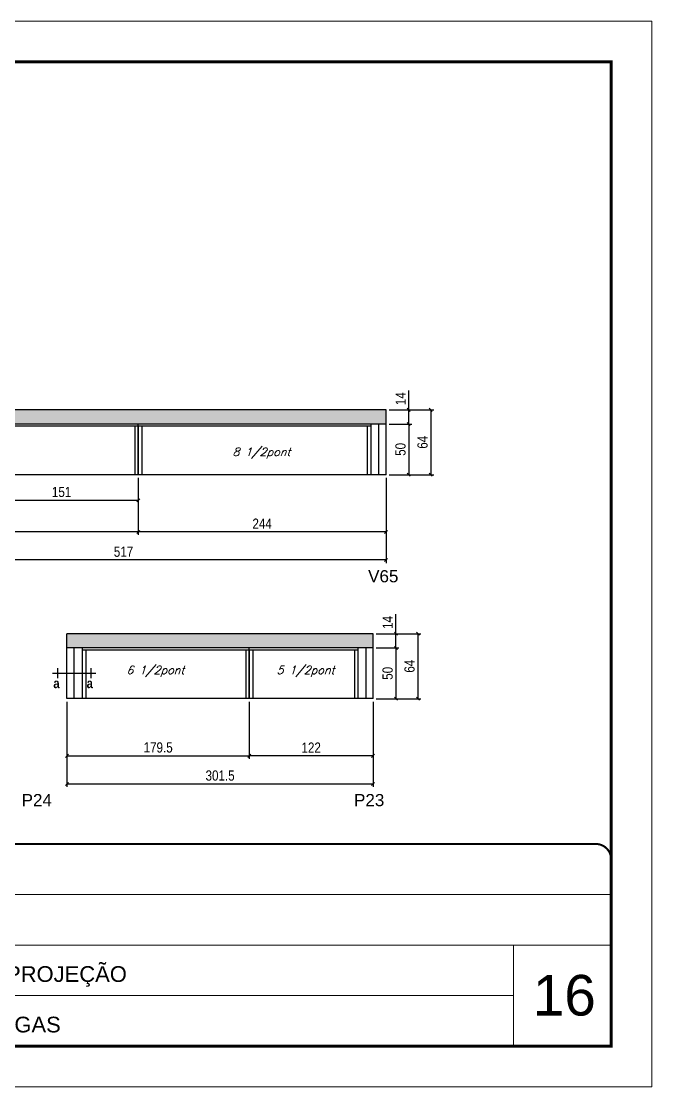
# Model space of a CAD drawing. Header units: millimetres. Extents: x 2921 to 9246, y 316 to 11751.
# Drawn here: x 8540 to 9161, y 6059 to 7109 of the extents above; entities that cross this region are included whole.
import ezdxf

# ---------------------------------------------------------------- set-up
doc = ezdxf.new("R2010")
doc.units = ezdxf.units.MM
doc.linetypes.add('CONTINUO', pattern=[0])
doc.linetypes.add('DASHED', pattern=[0.75, 0.5, -0.25])
for name, color, linetype in [('1', 3, 'Continuous'), ('5', 5, 'Continuous'), ('COTA', 241, 'Continuous'), ('detalhes', 4, 'Continuous'), ('NOMENCLATURA', 7, 'Continuous'), ('Painéis', 200, 'Continuous'), ('SARR_2.2x7', 40, 'Continuous'), ('SARR_3.5x7', 81, 'Continuous'), ('texto', 7, 'Continuous')]:
    doc.layers.add(name, color=color, linetype=linetype)
for name, color, linetype, lineweight in [('CARIMBO', 255, 'Continuous', 9), ('Folhas', 255, 'Continuous', 9), ('SARRAFO DE PRESSAO', 251, 'DASHED', 9)]:
    doc.layers.add(name, color=color, linetype=linetype, lineweight=lineweight)
doc.styles.add('arial', font='arial.ttf')
doc.styles.add('COTA TECNICA', font='techl___.ttf', dxfattribs={"height": 10})
doc.styles.add('COTA TECNICA-50', font='techl___.ttf', dxfattribs={"height": 10})
doc.styles.add('Romans', font='romans.shx')
doc.styles.get("Standard").update_dxf_attribs({"font": 'arial.ttf'})
doc.styles.add('TECNICA', font='techb___.ttf', dxfattribs={"height": 10})
doc.dimstyles.new('COTA PAINEL-50', dxfattribs={"dimtxt": 10, "dimasz": 3, "dimexe": 3, "dimexo": 3, "dimgap": 3, "dimtad": 1, "dimdec": 1, "dimzin": 12, "dimdsep": 46, "dimtxsty": 'COTA TECNICA-50', "dimblk1": 'OBLIQUE', "dimblk2": 'OBLIQUE', "dimsah": 1, "dimcen": 0.9, "dimclrd": 4, "dimclre": 4, "dimclrt": 240, "dimadec": 1, "dimazin": 3, "dimtfac": 1, "dimtdec": 1, "dimtmove": 0, "dimatfit": 3, "dimfxl": 1, "dimtolj": 1, "dimtzin": 12, "dimarcsym": 0})
doc.dimstyles.new('PAINEL', dxfattribs={"dimtxt": 10, "dimasz": 3, "dimexe": 3, "dimexo": 3, "dimgap": 3, "dimtad": 1, "dimdec": 1, "dimzin": 12, "dimdsep": 46, "dimtxsty": 'COTA TECNICA', "dimblk1": 'OBLIQUE', "dimblk2": 'OBLIQUE', "dimsah": 1, "dimcen": 0.9, "dimclrd": 4, "dimclre": 4, "dimclrt": 240, "dimadec": 1, "dimazin": 3, "dimtfac": 1, "dimtdec": 1, "dimtmove": 0, "dimatfit": 3, "dimfxl": 1, "dimtolj": 1, "dimtzin": 12, "dimarcsym": 0})

# ---------------------------------------------------------------- blocks, each defined once
blk = doc.blocks.new('9999999999')
at = {"color": 30, "linetype": 'CONTINUO'}
for p, q in [((98564.6, 34379.6), (99584, 34379.6)), ((98564.6, 34329.8), (99488, 34329.8)), ((99584, 34329.8), (99488, 34329.8)), ((99488, 34329.8), (99488, 34230.2)), ((98564.6, 34280), (99488, 34280))]:
    blk.add_line(p, q, dxfattribs=at)
at = {"color": 30, "linetype": 'CONTINUO', "const_width": 2}
blk.add_lwpolyline([(99584, 34230.2), (99584, 34414.4, 0.414214), (99569, 34429.4), (98229, 34429.4, 0.414214), (98214, 34414.4), (98214, 34245.2, 0.414214), (98229, 34230.2), (99584, 34230.2)], format="xyb", dxfattribs=at)
at = {"layer": 'Folhas'}
blk.add_lwpolyline([(98139, 34190.2), (99624, 34190.2), (99624, 35240.2), (98139, 35240.2)], close=True, dxfattribs=at)
at = {"layer": 'Folhas', "color": 30, "const_width": 3}
blk.add_lwpolyline([(98214, 34230.2), (99584, 34230.2), (99584, 35200.2), (98214, 35200.2)], close=True, dxfattribs=at)
at = {"color": 7, "linetype": 'Continuous', "ltscale": 5, "style": 'arial'}
for s, p in [('1° SUBSOLO - PROJEÇÃO', (98837.7, 34293.5)), ('LATERAL DE VIGAS', (98837.7, 34243.7))]:
    blk.add_text(s, height=15.483, dxfattribs=at).set_placement(p)
blk = doc.blocks.new('_Oblique')
at = {"layer": '1', "color": 0, "lineweight": -2}
blk.add_line((-0.5, -0.5), (0.5, 0.5), dxfattribs=at)
blk = doc.blocks.new('*D681')
at = {"layer": 'COTA', "color": 4, "linetype": 'ByBlock', "lineweight": -2, "transparency": 16777216}
for p, q in [((8764.8, 6438.2), (8764.8, 6381.9)), ((8886.8, 6438.2), (8886.8, 6381.9)), ((8886.8, 6384.9), (8764.8, 6384.9))]:
    blk.add_line(p, q, dxfattribs=at)
at = {"layer": 'Defpoints', "color": 0, "linetype": 'ByBlock', "transparency": 16777216}
for p in [(8764.8, 6441.2), (8886.8, 6441.2), (8764.8, 6384.9)]:
    blk.add_point(p, dxfattribs=at)
at = {"layer": 'COTA', "color": 4, "linetype": 'ByBlock', "lineweight": -2, "transparency": 16777216, "xscale": 3, "yscale": 3, "zscale": 3, "rotation": 180}
blk.add_blockref('_Oblique', (8764.8, 6384.9), dxfattribs=at)
at = {"layer": 'COTA', "color": 4, "linetype": 'ByBlock', "lineweight": -2, "transparency": 16777216, "xscale": 3, "yscale": 3, "zscale": 3}
blk.add_blockref('_Oblique', (8886.8, 6384.9), dxfattribs=at)
at = {"layer": 'COTA', "color": 240, "linetype": 'ByBlock', "transparency": 16777216, "insert": (8825.8, 6393), "char_height": 10, "width": 165.595, "attachment_point": 5, "style": 'COTA TECNICA'}
blk.add_mtext('\\A1;122 ', dxfattribs=at)
blk = doc.blocks.new('*D682')
at = {"layer": 'COTA', "color": 4, "lineweight": -2, "transparency": 16777216}
for p, q in [((8585.3, 6438.2), (8585.3, 6381.9)), ((8764.8, 6438.2), (8764.8, 6381.9)), ((8585.3, 6384.9), (8764.8, 6384.9))]:
    blk.add_line(p, q, dxfattribs=at)
at = {"layer": 'Defpoints', "color": 0, "transparency": 16777216}
for p in [(8585.3, 6441.2), (8764.8, 6441.2), (8764.8, 6384.9)]:
    blk.add_point(p, dxfattribs=at)
at = {"layer": 'COTA', "color": 4, "lineweight": -2, "transparency": 16777216, "xscale": 3, "yscale": 3, "zscale": 3, "rotation": 180}
blk.add_blockref('_Oblique', (8585.3, 6384.9), dxfattribs=at)
at = {"layer": 'COTA', "color": 4, "lineweight": -2, "transparency": 16777216, "xscale": 3, "yscale": 3, "zscale": 3}
blk.add_blockref('_Oblique', (8764.8, 6384.9), dxfattribs=at)
at = {"layer": 'COTA', "color": 240, "transparency": 16777216, "insert": (8675.1, 6393.1), "char_height": 10, "attachment_point": 5, "style": 'COTA TECNICA'}
blk.add_mtext('\\A1;179.5', dxfattribs=at)
blk = doc.blocks.new('*D683')
at = {"layer": 'Defpoints', "color": 0, "transparency": 16777216}
for p in [(8585.3, 6441.2), (8886.8, 6384.9), (8886.8, 6357.2)]:
    blk.add_point(p, dxfattribs=at)
at = {"layer": 'Painéis', "color": 4, "lineweight": -2, "transparency": 16777216}
for p, q in [((8585.3, 6438.2), (8585.3, 6354.2)), ((8886.8, 6381.9), (8886.8, 6354.2)), ((8585.3, 6357.2), (8886.8, 6357.2))]:
    blk.add_line(p, q, dxfattribs=at)
at = {"layer": 'Painéis', "color": 4, "lineweight": -2, "transparency": 16777216, "xscale": 3, "yscale": 3, "zscale": 3, "rotation": 180}
blk.add_blockref('_Oblique', (8585.3, 6357.2), dxfattribs=at)
at = {"layer": 'Painéis', "color": 4, "lineweight": -2, "transparency": 16777216, "xscale": 3, "yscale": 3, "zscale": 3}
blk.add_blockref('_Oblique', (8886.8, 6357.2), dxfattribs=at)
at = {"layer": 'Painéis', "color": 240, "lineweight": 5, "transparency": 16777216, "insert": (8736.1, 6365.4), "char_height": 10, "attachment_point": 5, "style": 'COTA TECNICA'}
blk.add_mtext('\\A1;301.5', dxfattribs=at)
blk = doc.blocks.new('*D684')
at = {"layer": 'COTA', "color": 4, "lineweight": -2, "transparency": 16777216}
for p, q in [((8889.8, 6491.2), (8912.2, 6491.2)), ((8909.2, 6491.2), (8909.2, 6441.2)), ((8889.8, 6441.2), (8912.2, 6441.2))]:
    blk.add_line(p, q, dxfattribs=at)
at = {"layer": 'Defpoints', "color": 0, "transparency": 16777216}
for p in [(8886.8, 6491.2), (8886.8, 6441.2), (8909.2, 6441.2)]:
    blk.add_point(p, dxfattribs=at)
at = {"layer": 'COTA', "color": 4, "lineweight": -2, "transparency": 16777216, "xscale": 3, "yscale": 3, "zscale": 3}
for p, rotation in [((8909.2, 6491.2), 90), ((8909.2, 6441.2), 270)]:
    blk.add_blockref('_Oblique', p, dxfattribs=dict(at, rotation=rotation))
at = {"layer": 'COTA', "color": 240, "transparency": 16777216, "insert": (8901.1, 6466.2), "char_height": 10, "attachment_point": 5, "rotation": 90, "style": 'COTA TECNICA-50'}
blk.add_mtext('\\A1;50', dxfattribs=at)
blk = doc.blocks.new('*D685')
at = {"layer": 'COTA', "color": 4, "lineweight": -2, "transparency": 16777216}
for p, q in [((8909.2, 6505.2), (8909.2, 6524.4)), ((8889.8, 6505.2), (8912.2, 6505.2)), ((8909.2, 6491.2), (8909.2, 6505.2)), ((8889.8, 6491.2), (8912.2, 6491.2))]:
    blk.add_line(p, q, dxfattribs=at)
at = {"layer": 'Defpoints', "color": 0, "transparency": 16777216}
for p in [(8886.8, 6505.2), (8909.2, 6505.2), (8886.8, 6491.2)]:
    blk.add_point(p, dxfattribs=at)
at = {"layer": 'COTA', "color": 4, "lineweight": -2, "transparency": 16777216, "xscale": 3, "yscale": 3, "zscale": 3}
for p, rotation in [((8909.2, 6505.2), 90), ((8909.2, 6491.2), 270)]:
    blk.add_blockref('_Oblique', p, dxfattribs=dict(at, rotation=rotation))
at = {"layer": 'COTA', "color": 240, "transparency": 16777216, "insert": (8901.2, 6516.3), "char_height": 10, "attachment_point": 5, "rotation": 90, "style": 'COTA TECNICA-50'}
blk.add_mtext('\\A1;14', dxfattribs=at)
blk = doc.blocks.new('*D686')
at = {"layer": 'COTA', "color": 4, "lineweight": -2, "transparency": 16777216}
for p, q in [((8889.8, 6505.2), (8933.9, 6505.2)), ((8930.9, 6505.2), (8930.9, 6441.2)), ((8889.8, 6441.2), (8933.9, 6441.2))]:
    blk.add_line(p, q, dxfattribs=at)
at = {"layer": 'Defpoints', "color": 0, "transparency": 16777216}
for p in [(8886.8, 6505.2), (8886.8, 6441.2), (8930.9, 6441.2)]:
    blk.add_point(p, dxfattribs=at)
at = {"layer": 'COTA', "color": 4, "lineweight": -2, "transparency": 16777216, "xscale": 3, "yscale": 3, "zscale": 3}
for p, rotation in [((8930.9, 6505.2), 90), ((8930.9, 6441.2), 270)]:
    blk.add_blockref('_Oblique', p, dxfattribs=dict(at, rotation=rotation))
at = {"layer": 'COTA', "color": 240, "transparency": 16777216, "insert": (8922.7, 6473.2), "char_height": 10, "attachment_point": 5, "rotation": 90, "style": 'COTA TECNICA-50'}
blk.add_mtext('\\A1;64', dxfattribs=at)
blk = doc.blocks.new('*D709')
at = {"layer": 'COTA', "color": 4, "linetype": 'ByBlock', "lineweight": -2, "transparency": 16777216}
for p, q in [((8655.5, 6658.9), (8655.5, 6602.6)), ((8899.5, 6658.9), (8899.5, 6602.6)), ((8899.5, 6605.6), (8655.5, 6605.6))]:
    blk.add_line(p, q, dxfattribs=at)
at = {"layer": 'Defpoints', "color": 0, "linetype": 'ByBlock', "transparency": 16777216}
for p in [(8655.5, 6661.9), (8899.5, 6661.9), (8655.5, 6605.6)]:
    blk.add_point(p, dxfattribs=at)
at = {"layer": 'COTA', "color": 4, "linetype": 'ByBlock', "lineweight": -2, "transparency": 16777216, "xscale": 3, "yscale": 3, "zscale": 3, "rotation": 180}
blk.add_blockref('_Oblique', (8655.5, 6605.6), dxfattribs=at)
at = {"layer": 'COTA', "color": 4, "linetype": 'ByBlock', "lineweight": -2, "transparency": 16777216, "xscale": 3, "yscale": 3, "zscale": 3}
blk.add_blockref('_Oblique', (8899.5, 6605.6), dxfattribs=at)
at = {"layer": 'COTA', "color": 240, "linetype": 'ByBlock', "transparency": 16777216, "insert": (8777.5, 6613.7), "char_height": 10, "attachment_point": 5, "style": 'COTA TECNICA'}
blk.add_mtext('\\A1;244', dxfattribs=at)
blk = doc.blocks.new('*D1128')
at = {"layer": 'COTA', "color": 4, "linetype": 'ByBlock', "lineweight": -2, "transparency": 16777216}
for p, q in [((8382.5, 6658.9), (8382.5, 6574.9)), ((8899.5, 6658.9), (8899.5, 6574.9)), ((8899.5, 6577.9), (8382.5, 6577.9))]:
    blk.add_line(p, q, dxfattribs=at)
at = {"layer": 'Defpoints', "color": 0, "linetype": 'ByBlock', "transparency": 16777216}
for p in [(8382.5, 6661.9), (8899.5, 6661.9), (8382.5, 6577.9)]:
    blk.add_point(p, dxfattribs=at)
at = {"layer": 'COTA', "color": 4, "linetype": 'ByBlock', "lineweight": -2, "transparency": 16777216, "xscale": 3, "yscale": 3, "zscale": 3, "rotation": 180}
blk.add_blockref('_Oblique', (8382.5, 6577.9), dxfattribs=at)
at = {"layer": 'COTA', "color": 4, "linetype": 'ByBlock', "lineweight": -2, "transparency": 16777216, "xscale": 3, "yscale": 3, "zscale": 3}
blk.add_blockref('_Oblique', (8899.5, 6577.9), dxfattribs=at)
at = {"layer": 'COTA', "color": 240, "linetype": 'ByBlock', "transparency": 16777216, "insert": (8641, 6586), "char_height": 10, "attachment_point": 5, "style": 'COTA TECNICA'}
blk.add_mtext('\\A1;517', dxfattribs=at)
blk = doc.blocks.new('*D1129')
at = {"layer": 'COTA', "color": 4, "lineweight": -2, "transparency": 16777216}
for p, q in [((8382.5, 6658.9), (8382.5, 6602.6)), ((8655.5, 6658.9), (8655.5, 6602.6)), ((8655.5, 6605.6), (8382.5, 6605.6))]:
    blk.add_line(p, q, dxfattribs=at)
at = {"layer": 'Defpoints', "color": 0, "transparency": 16777216}
for p in [(8382.5, 6661.9), (8655.5, 6661.9), (8382.5, 6605.6)]:
    blk.add_point(p, dxfattribs=at)
at = {"layer": 'COTA', "color": 4, "lineweight": -2, "transparency": 16777216, "xscale": 3, "yscale": 3, "zscale": 3, "rotation": 180}
blk.add_blockref('_Oblique', (8382.5, 6605.6), dxfattribs=at)
at = {"layer": 'COTA', "color": 4, "lineweight": -2, "transparency": 16777216, "xscale": 3, "yscale": 3, "zscale": 3}
blk.add_blockref('_Oblique', (8655.5, 6605.6), dxfattribs=at)
at = {"layer": 'COTA', "color": 240, "transparency": 16777216, "insert": (8504.5, 6613.8), "char_height": 10, "attachment_point": 5, "style": 'COTA TECNICA'}
blk.add_mtext('\\A1;273 ', dxfattribs=at)
blk = doc.blocks.new('*D85')
at = {"layer": 'COTA', "color": 4, "lineweight": -2, "transparency": 16777216}
for p, q in [((8902.5, 6711.9), (8924.9, 6711.9)), ((8921.9, 6711.9), (8921.9, 6661.9)), ((8902.5, 6661.9), (8924.9, 6661.9))]:
    blk.add_line(p, q, dxfattribs=at)
at = {"layer": 'Defpoints', "color": 0, "transparency": 16777216}
for p in [(8899.5, 6711.9), (8899.5, 6661.9), (8921.9, 6661.9)]:
    blk.add_point(p, dxfattribs=at)
at = {"layer": 'COTA', "color": 4, "lineweight": -2, "transparency": 16777216, "xscale": 3, "yscale": 3, "zscale": 3}
for p, rotation in [((8921.9, 6711.9), 90), ((8921.9, 6661.9), 270)]:
    blk.add_blockref('_Oblique', p, dxfattribs=dict(at, rotation=rotation))
at = {"layer": 'COTA', "color": 240, "transparency": 16777216, "insert": (8913.8, 6686.9), "char_height": 10, "attachment_point": 5, "rotation": 90, "style": 'COTA TECNICA-50'}
blk.add_mtext('\\A1;50', dxfattribs=at)
blk = doc.blocks.new('*D86')
at = {"layer": 'COTA', "color": 4, "lineweight": -2, "transparency": 16777216}
for p, q in [((8921.9, 6725.9), (8921.9, 6745)), ((8902.5, 6725.9), (8924.9, 6725.9)), ((8921.9, 6711.9), (8921.9, 6725.9)), ((8902.5, 6711.9), (8924.9, 6711.9))]:
    blk.add_line(p, q, dxfattribs=at)
at = {"layer": 'Defpoints', "color": 0, "transparency": 16777216}
for p in [(8899.5, 6725.9), (8921.9, 6725.9), (8899.5, 6711.9)]:
    blk.add_point(p, dxfattribs=at)
at = {"layer": 'COTA', "color": 4, "lineweight": -2, "transparency": 16777216, "xscale": 3, "yscale": 3, "zscale": 3}
for p, rotation in [((8921.9, 6725.9), 90), ((8921.9, 6711.9), 270)]:
    blk.add_blockref('_Oblique', p, dxfattribs=dict(at, rotation=rotation))
at = {"layer": 'COTA', "color": 240, "transparency": 16777216, "insert": (8913.9, 6736.9), "char_height": 10, "attachment_point": 5, "rotation": 90, "style": 'COTA TECNICA-50'}
blk.add_mtext('\\A1;14', dxfattribs=at)
blk = doc.blocks.new('*D87')
at = {"layer": 'COTA', "color": 4, "lineweight": -2, "transparency": 16777216}
for p, q in [((8902.5, 6725.9), (8946.6, 6725.9)), ((8943.6, 6725.9), (8943.6, 6661.9)), ((8902.5, 6661.9), (8946.6, 6661.9))]:
    blk.add_line(p, q, dxfattribs=at)
at = {"layer": 'Defpoints', "color": 0, "transparency": 16777216}
for p in [(8899.5, 6725.9), (8899.5, 6661.9), (8943.6, 6661.9)]:
    blk.add_point(p, dxfattribs=at)
at = {"layer": 'COTA', "color": 4, "lineweight": -2, "transparency": 16777216, "xscale": 3, "yscale": 3, "zscale": 3}
for p, rotation in [((8943.6, 6725.9), 90), ((8943.6, 6661.9), 270)]:
    blk.add_blockref('_Oblique', p, dxfattribs=dict(at, rotation=rotation))
at = {"layer": 'COTA', "color": 240, "transparency": 16777216, "insert": (8935.5, 6693.9), "char_height": 10, "attachment_point": 5, "rotation": 90, "style": 'COTA TECNICA-50'}
blk.add_mtext('\\A1;64', dxfattribs=at)
blk = doc.blocks.new('*D886')
at = {"layer": 'Defpoints', "color": 0, "transparency": 16777216}
for p in [(8504.5, 6661.9), (8655.5, 6661.9), (8655.5, 6636.8)]:
    blk.add_point(p, dxfattribs=at)
at = {"layer": 'Painéis', "color": 4, "lineweight": -2, "transparency": 16777216}
for p, q in [((8504.5, 6658.9), (8504.5, 6633.8)), ((8655.5, 6658.9), (8655.5, 6633.8)), ((8504.5, 6636.8), (8655.5, 6636.8))]:
    blk.add_line(p, q, dxfattribs=at)
at = {"layer": 'Painéis', "color": 4, "lineweight": -2, "transparency": 16777216, "xscale": 3, "yscale": 3, "zscale": 3, "rotation": 180}
blk.add_blockref('_Oblique', (8504.5, 6636.8), dxfattribs=at)
at = {"layer": 'Painéis', "color": 4, "lineweight": -2, "transparency": 16777216, "xscale": 3, "yscale": 3, "zscale": 3}
blk.add_blockref('_Oblique', (8655.5, 6636.8), dxfattribs=at)
at = {"layer": 'Painéis', "color": 240, "lineweight": 5, "transparency": 16777216, "insert": (8580, 6644.9), "char_height": 10, "attachment_point": 5, "style": 'COTA TECNICA'}
blk.add_mtext('\\A1;151', dxfattribs=at)

msp = doc.modelspace()

# ---------------------------------------------------------------- hatches: boundary and pattern name
at = {"layer": 'COTA', "linetype": 'ByBlock'}
h = msp.add_hatch(dxfattribs=at)
h.set_pattern_fill('AR-CONC', color=256, scale=0.03)
h.set_pattern_definition([(50, (-123362.852, -27172.0684), (5.46554007, -0.47817257), [0.5715, -6.2865]), (355, (-123362.852, -27172.0684), (-1.05730264, 5.73170536), [0.4572, -5.02921753]), (100.4514447, (-123362.3964, -27172.1083), (4.40823741, 5.25353256), [0.48570026, -5.34270734]), (46.1842, (-123362.852, -27170.5444), (8.13237123, -1.26126984), [0.85725, -9.42975]), (96.6355576, (-123362.174, -27170.6495), (7.122124, 7.42278374), [0.7285507, -8.01406824]), (351.184151, (-123362.852, -27170.5444), (7.122124, 7.42278374), [0.685799, -7.54379196]), (21, (-123362.09, -27170.9254), (4.54843174, -3.06795595), [0.5715, -6.2865]), (326, (-123362.09, -27170.9254), (1.85406085, 5.52563898), [0.4572, -5.0292]), (71.451445, (-123361.711, -27171.181), (6.40249258, 2.45768307), [0.48570026, -5.34269813]), (37.5, (-123362.8518, -27172.0684), (0.092658098, 2.536651166), [0, -4.96824, 0, -5.1054, 0, -5.04825]), (7.5, (-123362.8518, -27172.0684), (2.004589875, 3.005417245), [0, -2.91084, 0, -4.85394, 0, -1.92405]), (327.5, (-123364.5511, -27172.0684), (4.067717855, -0.17186232), [0, -1.905, 0, -5.9436, 0, -7.8867]), (317.5, (-123365.313, -27172.0684), (4.44387544, 0.76279473), [0, -2.4765, 0, -3.94716, 0, -5.6007])])
h.paths.add_polyline_path([(8382.51, 6711.89), (8382.51, 6725.89), (8899.51, 6725.89), (8899.51, 6711.89)])
h = msp.add_hatch(dxfattribs=at)
h.set_pattern_fill('AR-CONC', color=256, scale=0.03)
h.set_pattern_definition([(50, (6406.087, -10050.581), (5.4655401, -0.4781726), [0.5715, -6.2865]), (355, (6406.087, -10050.581), (-1.0573026, 5.7317054), [0.4572, -5.0292175]), (100.451445, (6406.5424, -10050.621), (4.4082374, 5.2535326), [0.4857003, -5.3427073]), (46.1842, (6406.087, -10049.057), (8.1323712, -1.2612698), [0.85725, -9.42975]), (96.63556, (6406.765, -10049.162), (7.122124, 7.4227837), [0.7285507, -8.0140682]), (351.18415, (6406.087, -10049.057), (7.122124, 7.4227837), [0.685799, -7.543792]), (21, (6406.849, -10049.438), (4.5484317, -3.067956), [0.5715, -6.2865]), (326, (6406.849, -10049.438), (1.8540609, 5.525639), [0.4572, -5.0292]), (71.451445, (6407.228, -10049.694), (6.4024926, 2.457683), [0.4857003, -5.3426981]), (37.5, (6406.087, -10050.581), (0.0926581, 2.53665117), [0, -4.96824, 0, -5.1054, 0, -5.04825]), (7.5, (6406.087, -10050.581), (2.00458988, 3.00541724), [0, -2.91084, 0, -4.85394, 0, -1.92405]), (327.5, (6404.3877, -10050.581), (4.06771786, -0.17186232), [0, -1.905, 0, -5.9436, 0, -7.8867]), (317.5, (6403.6257, -10050.581), (4.44387544, 0.7627947), [0, -2.4765, 0, -3.94716, 0, -5.6007])])
h.paths.add_polyline_path([(8585.31, 6505.25), (8585.31, 6491.25), (8886.81, 6491.25), (8886.81, 6505.25)])

# ---------------------------------------------------------------- linework, layer by layer
for p, q in [((8899.51, 6725.89), (8382.51, 6725.89)), ((8899.51, 6711.89), (8899.51, 6725.89)), ((8886.81, 6505.25), (8585.31, 6505.25)), ((8585.31, 6491.25), (8585.31, 6505.25)), ((8886.81, 6491.25), (8886.81, 6505.25))]:
    msp.add_line(p, q, dxfattribs=at)
at = {"layer": 'NOMENCLATURA', "linetype": 'Continuous'}
for p, q in [((8575.92, 6471.23), (8575.92, 6461.27)), ((8608.69, 6471.23), (8608.69, 6461.27)), ((8570.92, 6466.25), (8613.69, 6466.25))]:
    msp.add_line(p, q, dxfattribs=at)
at = {"layer": 'Painéis', "linetype": 'ByBlock'}
for p, q in [((8899.51, 6711.89), (8382.51, 6711.89)), ((8655.51, 6661.89), (8655.51, 6711.89)), ((8655.51, 6661.89), (8655.51, 6711.89)), ((8899.51, 6661.89), (8899.51, 6711.89)), ((8899.51, 6661.89), (8382.51, 6661.89)), ((8886.81, 6491.25), (8585.31, 6491.25)), ((8764.81, 6441.25), (8764.81, 6491.25)), ((8886.81, 6441.25), (8886.81, 6491.25)), ((8886.81, 6441.25), (8585.31, 6441.25))]:
    msp.add_line(p, q, dxfattribs=at)
at = {"layer": 'Painéis'}
msp.add_line((8585.31, 6441.25), (8585.31, 6491.25), dxfattribs=at)
at = {"layer": 'SARR_2.2x7', "linetype": 'Continuous'}
for p, q in [((8655.51, 6709.69), (8397.51, 6709.69)), ((8884.51, 6709.69), (8655.51, 6709.69)), ((8892.51, 6661.89), (8892.51, 6711.89)), ((8592.31, 6441.25), (8592.31, 6491.25)), ((8764.81, 6489.05), (8600.31, 6489.05)), ((8871.81, 6489.05), (8764.81, 6489.05)), ((8879.81, 6441.25), (8879.81, 6491.25))]:
    msp.add_line(p, q, dxfattribs=at)
at = {"layer": 'SARR_3.5x7'}
for p, q in [((8652.01, 6709.69), (8652.01, 6661.89)), ((8655.51, 6709.69), (8655.51, 6661.89)), ((8655.51, 6709.69), (8655.51, 6661.89)), ((8659.01, 6709.69), (8659.01, 6661.89)), ((8881.01, 6709.69), (8881.01, 6661.89)), ((8884.51, 6711.89), (8884.51, 6661.89)), ((8655.51, 6661.89), (8652.01, 6661.89)), ((8659.01, 6661.89), (8655.51, 6661.89)), ((8884.51, 6661.89), (8881.01, 6661.89)), ((8600.31, 6491.25), (8600.31, 6441.25)), ((8603.81, 6489.05), (8603.81, 6441.25)), ((8761.31, 6489.05), (8761.31, 6441.25)), ((8764.81, 6489.05), (8764.81, 6441.25)), ((8768.31, 6489.05), (8768.31, 6441.25)), ((8868.31, 6489.05), (8868.31, 6441.25)), ((8871.81, 6491.25), (8871.81, 6441.25)), ((8764.81, 6441.25), (8761.31, 6441.25)), ((8768.31, 6441.25), (8764.81, 6441.25)), ((8871.81, 6441.25), (8868.31, 6441.25))]:
    msp.add_line(p, q, dxfattribs=at)

# ---------------------------------------------------------------- block references
at = {"layer": 'SARRAFO DE PRESSAO', "color": 6, "linetype": 'ByBlock'}
msp.add_blockref('9999999999', (-90462.85, -28131.41), dxfattribs=at)

# ---------------------------------------------------------------- texts
at = {"layer": '5', "linetype": 'Continuous'}
for s, rotation, p in [('V65', 0.00004, (8881.88, 6555.88)), ('P24', 359.99996, (8540.65, 6335.25)), ('P23', 359.99996, (8868.02, 6335.25))]:
    msp.add_text(s, height=12, rotation=rotation, dxfattribs=at).set_placement(p)
at = {"layer": 'CARIMBO', "style": 'arial'}
msp.add_text('16', height=40, dxfattribs=at).set_placement((9043.99, 6128.94))
at = {"layer": 'detalhes', "style": 'TECNICA'}
for p in [(8571.92, 6451.59), (8604.69, 6451.59)]:
    msp.add_text('a', height=9.6, dxfattribs=at).set_placement(p)
at = {"layer": 'texto', "color": 2, "char_height": 8, "attachment_point": 5, "style": 'Romans'}
for s, insert in [('{\\Q19;\\C256;8 1/2pont}', (8776.85, 6683.11)), ('{\\Q19;\\C256;6 1/2pont}', (8672.41, 6468.16)), ('{\\Q19;\\C256;5 1/2pont}', (8820.25, 6468.16))]:
    msp.add_mtext(s, dxfattribs=dict(at, insert=insert))

# ---------------------------------------------------------------- dimensions: what is measured, and where the dimension line sits
at = {"layer": 'COTA'}
for base, p1, p2, angle, dimstyle, picture, middle in [((8921.94, 6725.89), (8899.51, 6711.89), (8899.51, 6725.89), 90, 'COTA PAINEL-50', '*D86', (8913.87, 6736.94)), ((8943.55, 6661.89), (8899.51, 6725.89), (8899.51, 6661.89), 90, 'COTA PAINEL-50', '*D87', (8935.45, 6693.89)), ((8921.94, 6661.89), (8899.51, 6711.89), (8899.51, 6661.89), 90, 'COTA PAINEL-50', '*D85', (8913.83, 6686.89)), ((8909.23, 6505.25), (8886.81, 6491.25), (8886.81, 6505.25), 90, 'COTA PAINEL-50', '*D685', (8901.16, 6516.31)), ((8930.85, 6441.25), (8886.81, 6505.25), (8886.81, 6441.25), 90, 'COTA PAINEL-50', '*D686', (8922.75, 6473.25)), ((8909.23, 6441.25), (8886.81, 6491.25), (8886.81, 6441.25), 90, 'COTA PAINEL-50', '*D684', (8901.13, 6466.25)), ((8764.81, 6384.94), (8585.31, 6441.25), (8764.81, 6441.25), 180, 'PAINEL', '*D682', (8675.06, 6393.08))]:
    dim = msp.add_linear_dim(base=base, p1=p1, p2=p2, angle=angle, dimstyle=dimstyle, dxfattribs=at)
    dim.commit()
    dim.dimension.update_dxf_attribs({"geometry": picture, "text_midpoint": middle})
at = {"layer": 'COTA', "linetype": 'ByBlock'}
for base, p2, picture, middle in [((8382.51, 6577.85), (8382.51, 6661.89), '*D1128', (8641.01, 6585.96)), ((8655.51, 6605.58), (8655.51, 6661.89), '*D709', (8777.51, 6613.65))]:
    dim = msp.add_linear_dim(base=base, p1=(8899.51, 6661.89), p2=p2, angle=180, dimstyle='PAINEL', dxfattribs=at)
    dim.commit()
    dim.dimension.update_dxf_attribs({"geometry": picture, "text_midpoint": middle})
at = {"layer": 'COTA'}
dim = msp.add_linear_dim(base=(8382.51, 6605.58), p1=(8655.51, 6661.89), p2=(8382.51, 6661.89), angle=180, text='<> ', dimstyle='PAINEL', dxfattribs=at)
dim.commit()
dim.dimension.update_dxf_attribs({"geometry": '*D1129', "text_midpoint": (8504.51, 6605.58), "dimtype": 160})
at = {"layer": 'COTA', "linetype": 'ByBlock'}
dim = msp.add_linear_dim(base=(8764.81, 6384.94), p1=(8886.81, 6441.25), p2=(8764.81, 6441.25), angle=180, text='<> ', dimstyle='PAINEL', dxfattribs=at)
dim.commit()
dim.dimension.update_dxf_attribs({"geometry": '*D681', "text_midpoint": (8825.81, 6384.94), "dimtype": 160})
at = {"layer": 'Painéis', "lineweight": 5}
for base, p1, p2, picture, middle in [((8655.51, 6636.8), (8504.51, 6661.89), (8655.51, 6661.89), '*D886', (8580.01, 6644.91)), ((8886.81, 6357.21), (8585.31, 6441.25), (8886.81, 6384.94), '*D683', (8736.06, 6365.43))]:
    dim = msp.add_linear_dim(base=base, p1=p1, p2=p2, dimstyle='PAINEL', dxfattribs=at)
    dim.commit()
    dim.dimension.update_dxf_attribs({"geometry": picture, "text_midpoint": middle})

doc.saveas('drawing.dxf')
